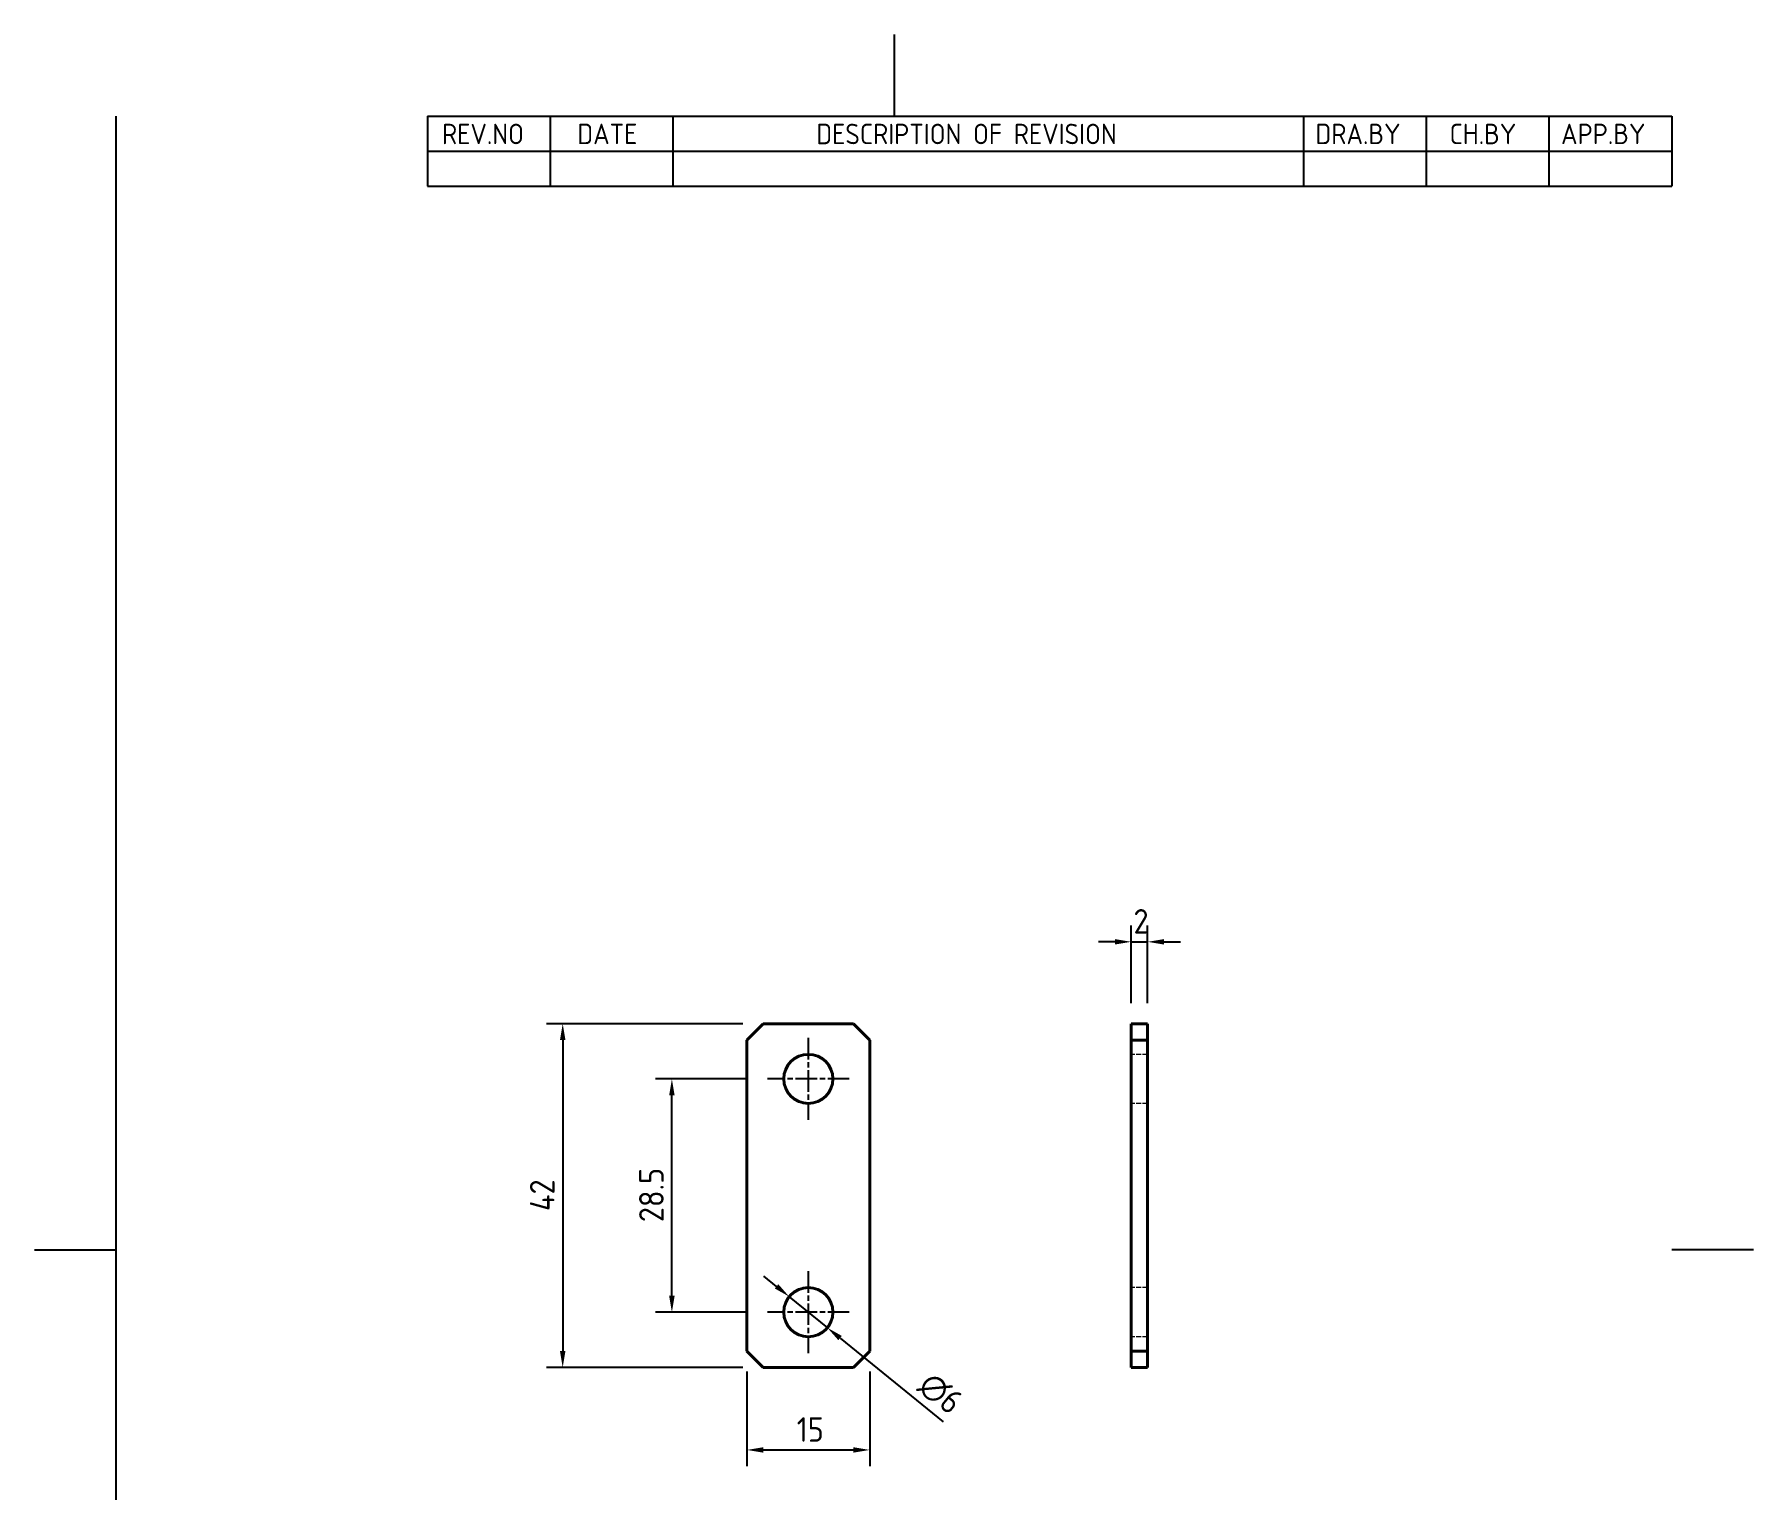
# Model space of a CAD drawing. Header units: millimetres. Extents: x 0 to 210, y 0 to 297.
# Drawn here: x 0 to 210, y 119.1 to 297 of the extents above; entities that cross this region are included whole.
import ezdxf

# ---------------------------------------------------------------- set-up
doc = ezdxf.new("R2010")
doc.units = ezdxf.units.MM
doc.linetypes.add('CHAIN', pattern=[0.35429999999999995, 0.2362, -0.0295, 0.0591, -0.0295])
doc.linetypes.add('DASHED', pattern=[0.2067, 0.1654, -0.0413])
doc.layers.get('0').update_dxf_attribs({"color": 3, "lineweight": 25})
for name, color, linetype, lineweight in [('가려진 것(ISO)', 2, 'DASHED', 18), ('가시적인 것(ISO)', 3, 'Continuous', 40), ('경계(ISO)', 7, 'Continuous', 25), ('기호(ISO)', 5, 'Continuous', 25), ('중심 표식(ISO)', 1, 'Continuous', 25), ('치수(ISO)', 2, 'Continuous', 25)]:
    doc.layers.add(name, color=color, linetype=linetype, lineweight=lineweight)
doc.styles.add('ISO ProportionalPSTEK', font='isocp.shx')
doc.styles.add('치수 텍스트_PSTEK_POSCO', font='isocp.shx')
doc.dimstyles.new('치수_PSTEK_POSCO', dxfattribs={"dimtxt": 3, "dimasz": 2, "dimexe": 2, "dimexo": 2.5, "dimgap": 1, "dimtad": 1, "dimrnd": 1e-08, "dimdsep": 46, "dimtxsty": '치수 텍스트_PSTEK_POSCO', "dimcen": 0.09, "dimdle": 10, "dimclrd": 7, "dimclre": 7, "dimclrt": 2, "dimadec": 1, "dimazin": 2, "dimtfac": 1, "dimtmove": 0, "dimatfit": 3, "dimfxl": 0, "dimtolj": 1, "dimlwd": -1, "dimlwe": -1, "dimarcsym": 0})

# ---------------------------------------------------------------- blocks, each defined once
blk = doc.blocks.new('경계 Default Border')
at = {"layer": '경계(ISO)', "flags": 128}
for points in [[(105, 297.0000076293945), (105, 287.0000076293945)], [(10, 10), (10, 287.0000076293945)], [(0, 148.5000038146973), (10, 148.5000038146973)], [(210, 148.5000038146973), (200, 148.5000038146973)]]:
    blk.add_lwpolyline(points, dxfattribs=at)
blk = doc.blocks.new('리비전 내역')
at = {"layer": '기호(ISO)'}
for p, q in [((48.00000000000001, 287.0000076293945), (200, 287.0000076293945)), ((48.00000000000001, 287.0000076293945), (48.00000000000001, 282.7200076293945)), ((63.00000000000001, 287.0000076293945), (63.00000000000001, 282.7200076293945)), ((78, 287.0000076293945), (78, 282.7200076293945)), ((155, 287.0000076293945), (155, 282.7200076293945)), ((170, 287.0000076293945), (170, 282.7200076293945)), ((185, 287.0000076293945), (185, 282.7200076293945)), ((200, 287.0000076293945), (200, 282.7200076293945)), ((48.00000000000001, 282.7200076293945), (200, 282.7200076293945)), ((48.00000000000001, 282.7200076293945), (48.00000000000001, 278.4400076293945)), ((63.00000000000001, 282.7200076293945), (63.00000000000001, 278.4400076293945)), ((78, 282.7200076293945), (78, 278.4400076293945)), ((155, 282.7200076293945), (155, 278.4400076293945)), ((170, 282.7200076293945), (170, 278.4400076293945)), ((185, 282.7200076293945), (185, 278.4400076293945)), ((200, 282.7200076293945), (200, 278.4400076293945)), ((48.00000000000001, 278.4400076293945), (200, 278.4400076293945))]:
    blk.add_line(p, q, dxfattribs=at)
at = {"layer": '기호(ISO)', "color": 2, "char_height": 2.5, "attachment_point": 7, "style": 'ISO ProportionalPSTEK'}
for s, insert in [('REV.NO', (49.7871163682308, 283.5831900503393)), ('DATE', (66.31423177283666, 283.5831900503393)), ('DESCRIPTION OF REVISION', (95.50702043336295, 283.5831900503393)), ('DRA.BY', (156.4757339553203, 283.5831900503393)), ('CH.BY', (172.8642915086116, 283.5831900503393)), ('APP.BY', (186.4777339604403, 283.5831900503393))]:
    blk.add_mtext(s, dxfattribs=dict(at, insert=insert))
blk = doc.blocks.new('*D22')
at = {"layer": 'Defpoints', "color": 0}
for p in [(77.86902879520598, 169.3881023942568), (89.53353760033687, 169.3881023942568), (89.53353760033687, 140.8881023942568)]:
    blk.add_point(p, dxfattribs=at)
at = {"layer": '치수(ISO)', "color": 7}
for p, q in [((87.03353760033687, 169.3881023942568), (75.86902879520598, 169.3881023942568)), ((77.86902879520596, 142.8881023942568), (77.86902879520598, 167.3881023942568)), ((87.03353760033687, 140.8881023942568), (75.86902879520596, 140.8881023942568))]:
    blk.add_line(p, q, dxfattribs=at)
for points in [[(77.53569546187265, 167.3881023942568), (78.2023621285393, 167.3881023942568), (77.86902879520598, 169.3881023942568)], [(77.53569546187263, 142.8881023942568), (78.20236212853929, 142.8881023942568), (77.86902879520596, 140.8881023942568)]]:
    blk.add_solid(points, dxfattribs=at)
at = {"layer": '치수(ISO)', "color": 2, "insert": (75.3687335196154, 151.8878798087197), "char_height": 3, "attachment_point": 4, "rotation": 90, "style": '치수 텍스트_PSTEK_POSCO'}
blk.add_mtext('\\A1;28.5', dxfattribs=at)
blk = doc.blocks.new('*D23')
at = {"layer": 'Defpoints', "color": 0}
for p in [(89.03353760033687, 176.1381023942568), (64.53338770354061, 134.1381023942568), (89.03353760033689, 134.1381023942568)]:
    blk.add_point(p, dxfattribs=at)
at = {"layer": '치수(ISO)', "color": 7}
for p, q in [((86.53353760033687, 176.1381023942568), (62.53338770354063, 176.1381023942568)), ((64.53338770354063, 174.1381023942568), (64.53338770354061, 136.1381023942568)), ((86.53353760033689, 134.1381023942568), (62.53338770354061, 134.1381023942568))]:
    blk.add_line(p, q, dxfattribs=at)
for points in [[(64.2000543702073, 174.1381023942568), (64.86672103687395, 174.1381023942568), (64.53338770354063, 176.1381023942568)], [(64.20005437020728, 136.1381023942568), (64.86672103687394, 136.1381023942568), (64.53338770354061, 134.1381023942568)]]:
    blk.add_solid(points, dxfattribs=at)
at = {"layer": '치수(ISO)', "color": 2, "insert": (62.03309242795004, 153.2480138115797), "char_height": 3, "attachment_point": 4, "rotation": 90, "style": '치수 텍스트_PSTEK_POSCO'}
blk.add_mtext('\\A1;42', dxfattribs=at)
blk = doc.blocks.new('*D24')
at = {"layer": 'Defpoints', "color": 0}
for p in [(92.20752659952674, 142.7827455860242), (96.85954860114701, 138.9934592024896)]:
    blk.add_point(p, dxfattribs=at)
at = {"layer": '치수(ISO)', "color": 7}
for p, q in [((90.65685259898666, 144.0458410472024), (89.10617859844658, 145.3089365083806)), ((92.20752659952674, 142.7827455860242), (96.85954860114701, 138.9934592024896)), ((98.4102226016871, 137.7303637413114), (110.9885217102232, 127.4847592442989))]:
    blk.add_line(p, q, dxfattribs=at)
for points in [[(90.86736850918304, 144.3042867139591), (90.44633668879028, 143.7873953804457), (92.20752659952674, 142.7827455860242)], [(98.62073851188347, 137.9888094080681), (98.19970669149072, 137.4719180745547), (96.85954860114701, 138.9934592024896)]]:
    blk.add_solid(points, dxfattribs=at)
at = {"layer": '치수(ISO)', "color": 2, "insert": (108.6528549376947, 132.6116718619326), "char_height": 3, "attachment_point": 4, "rotation": 320.8355961762821, "style": '치수 텍스트_PSTEK_POSCO'}
blk.add_mtext('\\A1;∅6', dxfattribs=at)
blk = doc.blocks.new('*D25')
at = {"layer": 'Defpoints', "color": 0}
for p in [(87.03353760033687, 136.1381023942568), (102.0335376003369, 136.1381023942568), (102.0335376003369, 124.0605614753747)]:
    blk.add_point(p, dxfattribs=at)
at = {"layer": '치수(ISO)', "color": 7}
for p, q in [((87.03353760033687, 133.6381023942568), (87.03353760033687, 122.0605614753747)), ((102.0335376003369, 133.6381023942568), (102.0335376003369, 122.0605614753747)), ((89.03353760033687, 124.0605614753747), (100.0335376003369, 124.0605614753747))]:
    blk.add_line(p, q, dxfattribs=at)
for points in [[(89.03353760033687, 124.393894808708), (89.03353760033687, 123.7272281420414), (87.03353760033687, 124.0605614753747)], [(100.0335376003369, 124.393894808708), (100.0335376003369, 123.7272281420414), (102.0335376003369, 124.0605614753747)]]:
    blk.add_solid(points, dxfattribs=at)
at = {"layer": '치수(ISO)', "color": 2, "insert": (93.12140556598091, 126.5605614753747), "char_height": 3, "attachment_point": 4, "style": '치수 텍스트_PSTEK_POSCO'}
blk.add_mtext('\\A1;15', dxfattribs=at)
blk = doc.blocks.new('*D26')
at = {"layer": 'Defpoints', "color": 0}
for p in [(135.9802058566638, 186.1381023942556), (133.9802058566638, 176.1381023942568), (135.9802058566638, 176.1381023942568)]:
    blk.add_point(p, dxfattribs=at)
at = {"layer": '치수(ISO)', "color": 7}
for p, q in [((133.9802058566638, 178.6381023942568), (133.9802058566638, 188.1381023942556)), ((135.9802058566638, 178.6381023942568), (135.9802058566638, 188.1381023942556)), ((131.9802058566638, 186.1381023942556), (129.9802058566638, 186.1381023942556)), ((133.9802058566638, 186.1381023942556), (135.9802058566638, 186.1381023942556)), ((137.9802058566638, 186.1381023942556), (139.9802058566638, 186.1381023942556))]:
    blk.add_line(p, q, dxfattribs=at)
for points in [[(131.9802058566638, 186.471435727589), (131.9802058566638, 185.8047690609223), (133.9802058566638, 186.1381023942556)], [(137.9802058566638, 186.471435727589), (137.9802058566638, 185.8047690609223), (135.9802058566638, 186.1381023942556)]]:
    blk.add_solid(points, dxfattribs=at)
at = {"layer": '치수(ISO)', "color": 2, "insert": (134.2520267228056, 188.6383976698462), "char_height": 3, "attachment_point": 4, "style": '치수 텍스트_PSTEK_POSCO'}
blk.add_mtext('\\A1;2', dxfattribs=at)

msp = doc.modelspace()

# ---------------------------------------------------------------- linework, layer by layer
at = {"layer": '가려진 것(ISO)', "ltscale": 3.809293270111084}
for p, q in [((135.9802058566622, 172.3881023942568), (133.9802058566622, 172.3881023942568)), ((135.9802058566622, 166.3881023942568), (133.9802058566622, 166.3881023942568)), ((135.9802058566622, 143.8881023942568), (133.9802058566622, 143.8881023942568)), ((135.9802058566622, 137.8881023942568), (133.9802058566622, 137.8881023942568))]:
    msp.add_line(p, q, dxfattribs=at)
at = {"layer": '가시적인 것(ISO)'}
for p, q in [((87.03353760033687, 174.1381023942568), (89.03353760033687, 176.1381023942568)), ((100.0335376003369, 176.1381023942568), (89.03353760033687, 176.1381023942568)), ((100.0335376003369, 176.1381023942568), (102.0335376003369, 174.1381023942568)), ((133.9802058566638, 176.1381023942568), (133.9802058566644, 174.1381023942568)), ((135.9802058566638, 176.1381023942568), (133.9802058566638, 176.1381023942568)), ((135.9802058566644, 174.1381023942568), (135.9802058566638, 176.1381023942568)), ((87.03353760033687, 174.1381023942568), (87.03353760033687, 136.1381023942568)), ((102.0335376003369, 136.1381023942568), (102.0335376003369, 174.1381023942568)), ((133.9802058566644, 174.1381023942568), (135.9802058566644, 174.1381023942568)), ((133.9802058566644, 136.1381023942568), (133.9802058566644, 174.1381023942568)), ((135.9802058566644, 174.1381023942568), (135.9802058566644, 136.1381023942568)), ((89.03353760033689, 134.1381023942568), (87.03353760033687, 136.1381023942568)), ((102.0335376003369, 136.1381023942568), (100.0335376003369, 134.1381023942568)), ((133.9802058566644, 136.1381023942568), (133.9802058566638, 134.1381023942568)), ((135.9802058566644, 136.1381023942568), (133.9802058566644, 136.1381023942568)), ((135.9802058566638, 134.1381023942568), (135.9802058566644, 136.1381023942568)), ((89.03353760033689, 134.1381023942568), (100.0335376003369, 134.1381023942568)), ((133.9802058566638, 134.1381023942568), (135.9802058566638, 134.1381023942568))]:
    msp.add_line(p, q, dxfattribs=at)
for centre in [(94.53353760033687, 169.3881023942568), (94.53353760033687, 140.8881023942568)]:
    msp.add_circle(centre, 3, dxfattribs=at)
at = {"layer": '중심 표식(ISO)', "linetype": 'CHAIN', "ltscale": 11.11197376251221}
for p, q in [((94.53353760033687, 174.3881023942568), (94.53353760033687, 164.3881023942568)), ((99.53353760033687, 169.3881023942568), (89.53353760033687, 169.3881023942568)), ((94.53353760033687, 145.8881023942568), (94.53353760033687, 135.8881023942568)), ((99.53353760033687, 140.8881023942568), (89.53353760033687, 140.8881023942568))]:
    msp.add_line(p, q, dxfattribs=at)

# ---------------------------------------------------------------- block references
msp.add_blockref('경계 Default Border', (0, 0))
at = {"layer": '기호(ISO)'}
msp.add_blockref('리비전 내역', (0, 0), dxfattribs=at)

# ---------------------------------------------------------------- dimensions: what is measured, and where the dimension line sits
at = {"layer": '치수(ISO)', "color": 7}
for base, p1, p2, angle, override, picture, middle in [((135.9802058566638, 186.1381023942556), (133.9802058566638, 176.1381023942568), (135.9802058566638, 176.1381023942568), 180, {"dimdec": 2, "dimtp": 0, "dimtm": -0, "dimtdec": 2, "dimtofl": 1, "dimatfit": 1}, '*D26', (134.9802058566638, 186.1381023942556)), ((64.53338770354061, 134.1381023942568), (89.03353760033687, 176.1381023942568), (89.03353760033689, 134.1381023942568), 90, {"dimdec": 2, "dimtp": 0, "dimtm": -0, "dimtdec": 2, "dimtofl": 0, "dimatfit": 1}, '*D23', (64.5333877035406, 155.1381023942568)), ((77.86902879520598, 169.3881023942568), (89.53353760033687, 140.8881023942568), (89.53353760033687, 169.3881023942568), 90, {"dimdec": 2, "dimtp": 0, "dimtm": -0, "dimtdec": 2, "dimtofl": 0, "dimatfit": 1}, '*D22', (77.86902879520595, 155.1381023942568)), ((102.0335376003369, 124.0605614753747), (87.03353760033687, 136.1381023942568), (102.0335376003369, 136.1381023942568), 180, {"dimdec": 2, "dimtp": 0, "dimtm": -0, "dimtdec": 2, "dimtofl": 0, "dimatfit": 1}, '*D25', (94.53353760033687, 124.0605614753747))]:
    dim = msp.add_linear_dim(base=base, p1=p1, p2=p2, angle=angle, dimstyle='치수_PSTEK_POSCO', override=override, dxfattribs=at)
    dim.commit()
    dim.dimension.update_dxf_attribs({"geometry": picture, "text_midpoint": middle, "dimtype": 160})
dim = msp.add_diameter_dim_2p(p1=(92.20752659952674, 142.7827455860242), p2=(96.85954860114701, 138.9934592024896), dimstyle='치수_PSTEK_POSCO', override={"dimdec": 2, "dimlfac": 1.000000000000002, "dimtp": 0, "dimtm": -0, "dimtdec": 2, "dimatfit": 2}, dxfattribs=at)
dim.commit()
dim.dimension.update_dxf_attribs({"geometry": '*D24', "text_midpoint": (108.6435851605876, 129.3948181680728), "dimtype": 163})

doc.saveas('drawing.dxf')
